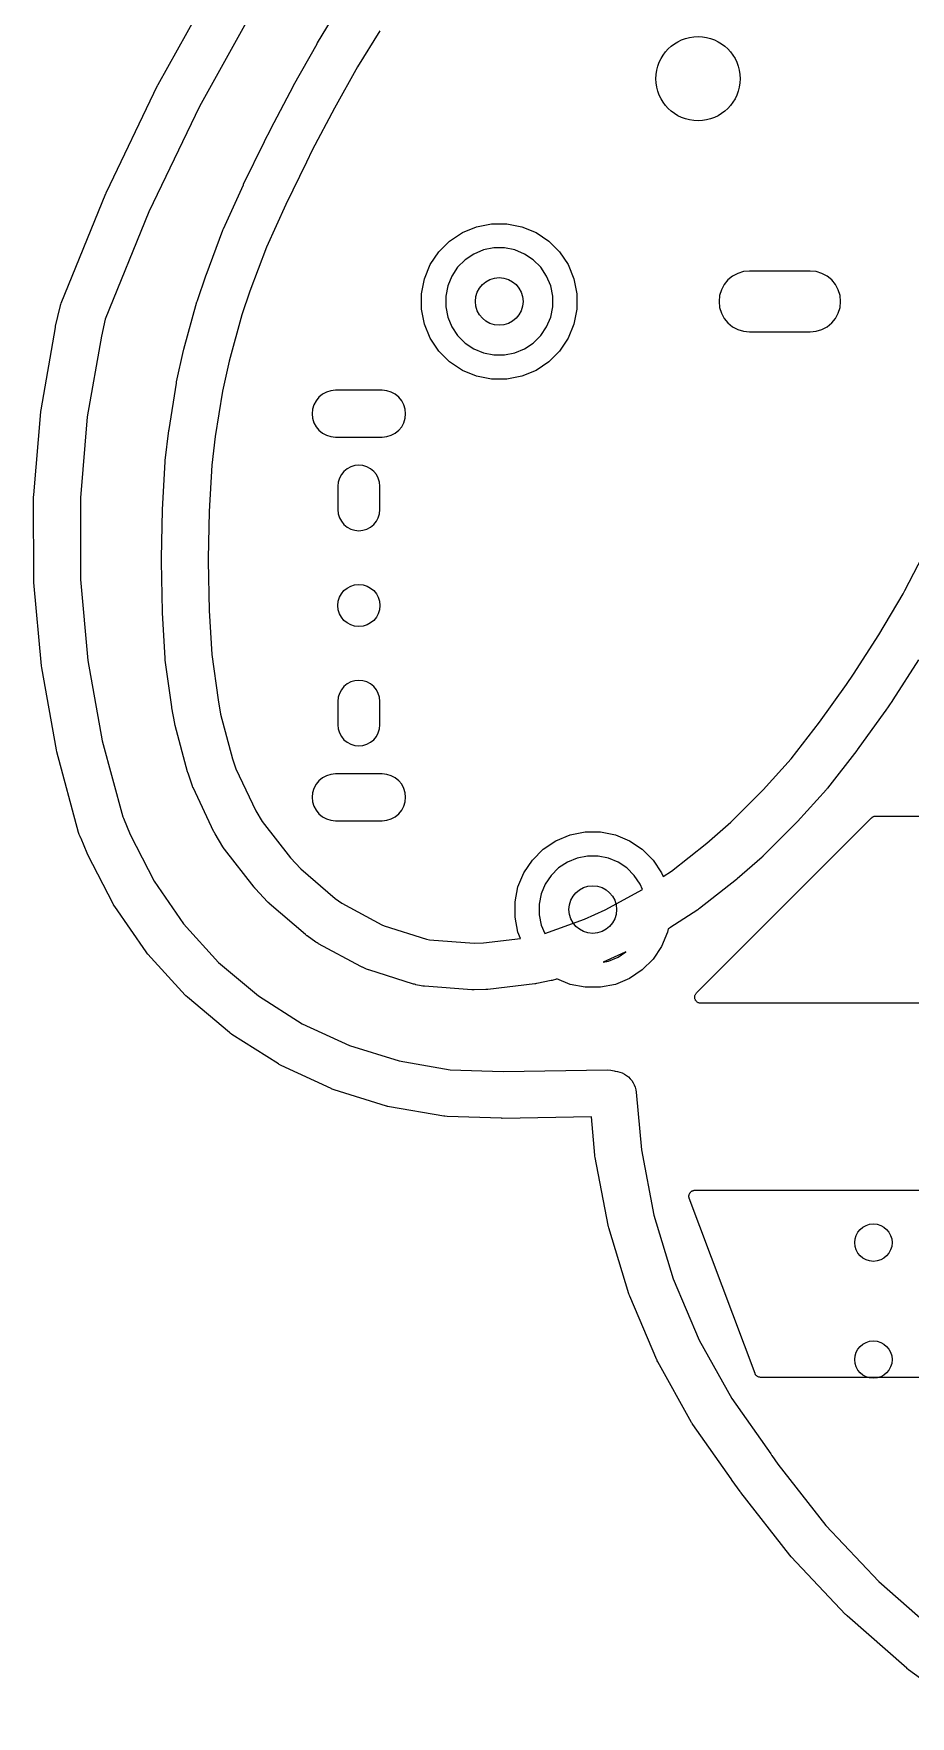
# Model space of a CAD drawing. Extents: x 4.86 to 6.83, y -5.61 to -2.67.
# Drawn here: x 4.864 to 5.602, y -5.521 to -4.105 of the extents above; entities that cross this region are included whole.
import ezdxf

# ---------------------------------------------------------------- set-up
doc = ezdxf.new("R2010")
doc.units = 0
doc.header["$MEASUREMENT"] = 0
doc.layers.add('BLACK', color=7, linetype='CONTINUOUS')

msp = doc.modelspace()

# ---------------------------------------------------------------- linework, layer by layer
at = {"layer": 'BLACK', "linetype": 'CONTINUOUS'}
for p, q in [((4.96886, -4.14801), (5.01732, -4.06104)), ((5.05142, -4.08073), (5.00355, -4.16664)), ((5.10294, -4.11315), (5.12189, -4.08214)), ((5.15537, -4.10286), (5.13672, -4.13336)), ((5.0829, -4.14891), (5.10255, -4.1138)), ((5.10255, -4.1138), (5.10269, -4.11356)), ((5.10269, -4.11356), (5.10283, -4.11336)), ((5.10283, -4.11336), (5.10294, -4.11315)), ((5.13672, -4.13336), (5.11738, -4.16792)), ((4.92526, -4.23884), (4.96831, -4.14908)), ((4.96831, -4.14908), (4.96854, -4.14861)), ((4.96854, -4.14861), (4.96871, -4.14831)), ((4.96871, -4.14831), (4.96886, -4.14801)), ((5.06371, -4.1853), (5.08266, -4.14934)), ((5.08266, -4.14934), (5.08279, -4.1491)), ((5.08279, -4.1491), (5.08286, -4.14901)), ((5.08286, -4.14901), (5.0829, -4.14891)), ((5.00355, -4.16664), (4.96101, -4.25532)), ((5.11738, -4.16792), (5.09862, -4.20351)), ((5.0584, -4.19578), (5.06357, -4.18558)), ((5.06357, -4.18558), (5.0637, -4.18533)), ((5.0637, -4.18533), (5.06371, -4.18532)), ((5.06371, -4.18532), (5.06371, -4.1853)), ((5.04078, -4.23202), (5.05825, -4.19608)), ((5.05825, -4.19608), (5.05838, -4.19583)), ((5.05838, -4.19583), (5.05839, -4.19581)), ((5.05839, -4.19581), (5.0584, -4.19578)), ((5.09862, -4.20351), (5.09359, -4.21343)), ((5.09359, -4.21343), (5.07631, -4.24899)), ((5.02378, -4.26949), (5.04056, -4.23249)), ((5.04056, -4.23249), (5.04068, -4.23224)), ((5.04068, -4.23224), (5.04074, -4.23213)), ((5.04074, -4.23213), (5.04078, -4.23202)), ((4.88728, -4.33216), (4.92477, -4.23994)), ((4.92477, -4.23994), (4.92497, -4.23946)), ((4.92497, -4.23946), (4.92512, -4.23915)), ((4.92512, -4.23915), (4.92526, -4.23884)), ((4.96101, -4.25532), (4.92434, -4.34553)), ((5.07631, -4.24899), (5.05991, -4.28515)), ((5.00912, -4.30857), (5.02327, -4.27073)), ((5.02327, -4.27073), (5.02337, -4.27047)), ((5.02337, -4.27047), (5.02361, -4.27)), ((5.02361, -4.27), (5.02378, -4.26949)), ((5.2142, -4.27988), (5.22491, -4.27272)), ((5.22491, -4.27272), (5.23682, -4.26779)), ((5.23682, -4.26779), (5.24946, -4.26528)), ((5.24946, -4.26528), (5.26235, -4.26528)), ((5.26235, -4.26528), (5.27499, -4.26779)), ((5.27499, -4.26779), (5.2869, -4.27272)), ((5.2869, -4.27272), (5.29762, -4.27988)), ((5.05991, -4.28515), (5.0461, -4.32207)), ((5.19792, -4.29972), (5.20508, -4.289)), ((5.20508, -4.289), (5.2142, -4.27988)), ((5.23456, -4.29078), (5.22718, -4.29571)), ((5.24276, -4.28738), (5.23456, -4.29078)), ((5.25147, -4.28565), (5.24276, -4.28738)), ((5.26034, -4.28565), (5.25147, -4.28565)), ((5.26905, -4.28738), (5.26034, -4.28565)), ((5.27725, -4.29078), (5.26905, -4.28738)), ((5.28463, -4.29571), (5.27725, -4.29078)), ((5.29762, -4.27988), (5.30673, -4.289)), ((5.30673, -4.289), (5.31389, -4.29972)), ((5.19299, -4.31162), (5.19792, -4.29972)), ((5.22091, -4.30199), (5.21598, -4.30937)), ((5.22718, -4.29571), (5.22091, -4.30199)), ((5.2909, -4.30199), (5.28463, -4.29571)), ((5.29584, -4.30937), (5.2909, -4.30199)), ((5.31389, -4.29972), (5.31882, -4.31162)), ((5.46654, -4.30512), (5.46154, -4.30561)), ((5.51772, -4.30512), (5.46654, -4.30512)), ((5.52271, -4.30561), (5.51772, -4.30512)), ((5.00185, -4.33001), (5.00891, -4.30916)), ((5.00891, -4.30916), (5.009, -4.3089)), ((5.009, -4.3089), (5.00907, -4.30874)), ((5.00907, -4.30874), (5.00912, -4.30857)), ((5.19047, -4.32426), (5.19299, -4.31162)), ((5.21258, -4.31757), (5.21085, -4.32627)), ((5.21598, -4.30937), (5.21258, -4.31757)), ((5.29923, -4.31757), (5.29584, -4.30937)), ((5.30096, -4.32627), (5.29923, -4.31757)), ((5.31882, -4.31162), (5.32134, -4.32426)), ((5.44526, -4.31649), (5.44289, -4.32092)), ((5.44844, -4.31261), (5.44526, -4.31649)), ((5.45232, -4.30943), (5.44844, -4.31261)), ((5.45674, -4.30707), (5.45232, -4.30943)), ((5.46154, -4.30561), (5.45674, -4.30707)), ((5.52751, -4.30707), (5.52271, -4.30561)), ((5.53193, -4.30943), (5.52751, -4.30707)), ((5.53581, -4.31261), (5.53193, -4.30943)), ((5.53899, -4.31649), (5.53581, -4.31261)), ((5.54136, -4.32092), (5.53899, -4.31649)), ((4.88679, -4.33349), (4.88683, -4.3334)), ((4.88683, -4.3334), (4.88686, -4.33329)), ((4.88686, -4.33329), (4.88728, -4.33216)), ((4.9905, -4.3709), (5.00153, -4.33106)), ((5.00153, -4.33106), (5.00161, -4.3308)), ((5.00161, -4.3308), (5.00176, -4.33041)), ((5.00176, -4.33041), (5.00185, -4.33001)), ((5.0461, -4.32207), (5.03932, -4.3421)), ((5.19047, -4.33715), (5.19047, -4.32426)), ((5.21085, -4.32627), (5.21085, -4.33515)), ((5.30096, -4.33515), (5.30096, -4.32627)), ((5.32134, -4.32426), (5.32134, -4.33715)), ((5.44144, -4.32572), (5.44094, -4.33071)), ((5.44094, -4.33071), (5.44144, -4.3357)), ((5.44289, -4.32092), (5.44144, -4.32572)), ((5.54282, -4.32572), (5.54136, -4.32092)), ((5.54331, -4.33071), (5.54282, -4.32572)), ((5.54282, -4.3357), (5.54331, -4.33071)), ((4.88255, -4.35159), (4.88633, -4.33515)), ((4.88633, -4.33515), (4.88639, -4.33492)), ((4.88639, -4.33492), (4.88651, -4.33444)), ((4.88651, -4.33444), (4.88672, -4.33374)), ((4.88672, -4.33374), (4.88679, -4.33349)), ((4.92434, -4.34553), (4.92103, -4.3599)), ((5.03932, -4.3421), (5.02858, -4.38091)), ((5.19299, -4.34979), (5.19047, -4.33715)), ((5.21085, -4.33515), (5.21258, -4.34385)), ((5.21258, -4.34385), (5.21598, -4.35205)), ((5.29584, -4.35205), (5.29923, -4.34385)), ((5.29923, -4.34385), (5.30096, -4.33515)), ((5.32134, -4.33715), (5.31882, -4.34979)), ((5.44144, -4.3357), (5.44289, -4.3405)), ((5.44289, -4.3405), (5.44526, -4.34493)), ((5.44526, -4.34493), (5.44844, -4.3488)), ((5.53581, -4.3488), (5.53899, -4.34493)), ((5.53899, -4.34493), (5.54136, -4.3405)), ((5.54136, -4.3405), (5.54282, -4.3357)), ((4.8703, -4.42187), (4.88234, -4.35263)), ((4.88234, -4.35263), (4.88245, -4.35211)), ((4.88245, -4.35211), (4.88255, -4.35159)), ((4.92103, -4.3599), (4.90923, -4.42777)), ((5.19792, -4.3617), (5.19299, -4.34979)), ((5.20508, -4.37242), (5.19792, -4.3617)), ((5.21598, -4.35205), (5.22091, -4.35943)), ((5.22091, -4.35943), (5.22718, -4.36571)), ((5.28463, -4.36571), (5.2909, -4.35943)), ((5.2909, -4.35943), (5.29584, -4.35205)), ((5.31389, -4.3617), (5.30673, -4.37242)), ((5.31882, -4.34979), (5.31389, -4.3617)), ((5.44844, -4.3488), (5.45232, -4.35199)), ((5.45232, -4.35199), (5.45674, -4.35435)), ((5.45674, -4.35435), (5.46154, -4.35581)), ((5.46154, -4.35581), (5.46654, -4.3563)), ((5.46654, -4.3563), (5.51772, -4.3563)), ((5.51772, -4.3563), (5.52271, -4.35581)), ((5.52271, -4.35581), (5.52751, -4.35435)), ((5.52751, -4.35435), (5.53193, -4.35199)), ((5.53193, -4.35199), (5.53581, -4.3488)), ((4.98442, -4.39829), (4.99025, -4.37191)), ((4.99025, -4.37191), (4.99031, -4.37165)), ((4.99031, -4.37165), (4.99043, -4.37128)), ((4.99043, -4.37128), (4.9905, -4.3709)), ((5.2142, -4.38153), (5.20508, -4.37242)), ((5.22718, -4.36571), (5.23456, -4.37064)), ((5.23456, -4.37064), (5.24276, -4.37403)), ((5.24276, -4.37403), (5.25147, -4.37577)), ((5.25147, -4.37577), (5.26034, -4.37577)), ((5.26034, -4.37577), (5.26905, -4.37403)), ((5.26905, -4.37403), (5.27725, -4.37064)), ((5.27725, -4.37064), (5.28463, -4.36571)), ((5.30673, -4.37242), (5.29762, -4.38153)), ((5.02858, -4.38091), (5.02299, -4.4062)), ((5.22491, -4.38869), (5.2142, -4.38153)), ((5.23682, -4.39363), (5.22491, -4.38869)), ((5.2869, -4.38869), (5.27499, -4.39363)), ((5.29762, -4.38153), (5.2869, -4.38869)), ((4.97801, -4.43851), (4.9842, -4.39945)), ((4.9842, -4.39945), (4.98424, -4.39918)), ((4.98424, -4.39918), (4.98437, -4.39874)), ((4.98437, -4.39874), (4.98442, -4.39829)), ((5.24946, -4.39614), (5.23682, -4.39363)), ((5.26235, -4.39614), (5.24946, -4.39614)), ((5.27499, -4.39363), (5.26235, -4.39614)), ((5.02299, -4.4062), (5.01695, -4.44433)), ((5.09992, -4.41766), (5.0988, -4.42136)), ((5.10174, -4.41426), (5.09992, -4.41766)), ((5.10419, -4.41128), (5.10174, -4.41426)), ((5.10717, -4.40883), (5.10419, -4.41128)), ((5.11058, -4.40701), (5.10717, -4.40883)), ((5.11427, -4.40589), (5.11058, -4.40701)), ((5.11811, -4.40551), (5.11427, -4.40589)), ((5.15748, -4.40551), (5.11811, -4.40551)), ((5.16132, -4.40589), (5.15748, -4.40551)), ((5.16501, -4.40701), (5.16132, -4.40589)), ((5.16842, -4.40883), (5.16501, -4.40701)), ((5.1714, -4.41128), (5.16842, -4.40883)), ((5.17385, -4.41426), (5.1714, -4.41128)), ((5.17567, -4.41766), (5.17385, -4.41426)), ((5.17679, -4.42136), (5.17567, -4.41766)), ((4.86412, -4.4936), (4.87008, -4.42358)), ((4.87008, -4.42358), (4.87012, -4.42324)), ((4.87012, -4.42324), (4.8703, -4.42187)), ((4.90923, -4.42777), (4.90342, -4.49608)), ((5.0988, -4.42136), (5.09843, -4.4252)), ((5.09843, -4.4252), (5.0988, -4.42904)), ((5.0988, -4.42904), (5.09992, -4.43273)), ((5.17567, -4.43273), (5.17679, -4.42904)), ((5.17717, -4.4252), (5.17679, -4.42136)), ((5.17679, -4.42904), (5.17717, -4.4252)), ((4.97484, -4.46444), (4.97791, -4.43922)), ((4.97791, -4.43922), (4.97794, -4.43895)), ((4.97794, -4.43895), (4.97799, -4.43873)), ((4.97799, -4.43873), (4.97801, -4.43851)), ((5.01695, -4.44433), (5.014, -4.46856)), ((5.09992, -4.43273), (5.10174, -4.43613)), ((5.10174, -4.43613), (5.10419, -4.43912)), ((5.10419, -4.43912), (5.10717, -4.44156)), ((5.10717, -4.44156), (5.11058, -4.44338)), ((5.11058, -4.44338), (5.11427, -4.4445)), ((5.11427, -4.4445), (5.11811, -4.44488)), ((5.11811, -4.44488), (5.15748, -4.44488)), ((5.15748, -4.44488), (5.16132, -4.4445)), ((5.16132, -4.4445), (5.16501, -4.44338)), ((5.16501, -4.44338), (5.16842, -4.44156)), ((5.16842, -4.44156), (5.1714, -4.43912)), ((5.1714, -4.43912), (5.17385, -4.43613)), ((5.17385, -4.43613), (5.17567, -4.43273)), ((4.97248, -4.50571), (4.97473, -4.46571)), ((4.97473, -4.46571), (4.97474, -4.46544)), ((4.97474, -4.46544), (4.97483, -4.46494)), ((4.97483, -4.46494), (4.97484, -4.46444)), ((5.014, -4.46856), (5.01181, -4.50756)), ((5.12527, -4.47369), (5.12306, -4.47638)), ((5.12795, -4.47149), (5.12527, -4.47369)), ((5.13102, -4.46985), (5.12795, -4.47149)), ((5.13434, -4.46884), (5.13102, -4.46985)), ((5.1378, -4.4685), (5.13434, -4.46884)), ((5.14125, -4.46884), (5.1378, -4.4685)), ((5.14458, -4.46985), (5.14125, -4.46884)), ((5.14764, -4.47149), (5.14458, -4.46985)), ((5.15032, -4.47369), (5.14764, -4.47149)), ((5.15253, -4.47638), (5.15032, -4.47369)), ((5.12042, -4.48276), (5.12008, -4.48622)), ((5.12008, -4.48622), (5.12008, -4.50591)), ((5.12143, -4.47944), (5.12042, -4.48276)), ((5.12306, -4.47638), (5.12143, -4.47944)), ((5.15416, -4.47944), (5.15253, -4.47638)), ((5.15517, -4.48276), (5.15416, -4.47944)), ((5.15551, -4.48622), (5.15517, -4.48276)), ((5.15551, -4.50591), (5.15551, -4.48622)), ((4.86405, -4.49532), (4.86412, -4.4936)), ((4.86422, -4.5656), (4.86405, -4.49532)), ((4.90342, -4.49608), (4.90359, -4.56464)), ((4.97169, -4.54653), (4.97245, -4.50644)), ((4.97245, -4.50644), (4.97246, -4.50617)), ((4.97246, -4.50617), (4.97249, -4.50594)), ((4.97249, -4.50594), (4.97248, -4.50571)), ((5.01181, -4.50756), (5.01105, -4.54709)), ((5.12008, -4.50591), (5.12042, -4.50936)), ((5.12042, -4.50936), (5.12143, -4.51269)), ((5.12143, -4.51269), (5.12306, -4.51575)), ((5.12306, -4.51575), (5.12527, -4.51843)), ((5.15032, -4.51843), (5.15253, -4.51575)), ((5.15253, -4.51575), (5.15416, -4.51269)), ((5.15416, -4.51269), (5.15517, -4.50936)), ((5.15517, -4.50936), (5.15551, -4.50591)), ((5.12527, -4.51843), (5.12795, -4.52064)), ((5.12795, -4.52064), (5.13102, -4.52227)), ((5.13102, -4.52227), (5.13434, -4.52328)), ((5.13434, -4.52328), (5.1378, -4.52362)), ((5.1378, -4.52362), (5.14125, -4.52328)), ((5.14125, -4.52328), (5.14458, -4.52227)), ((5.14458, -4.52227), (5.14764, -4.52064)), ((5.14764, -4.52064), (5.15032, -4.51843)), ((5.59744, -4.57394), (5.61603, -4.53766)), ((4.97168, -4.54689), (4.97169, -4.54662)), ((4.97168, -4.54958), (4.97168, -4.54689)), ((4.97169, -4.54964), (4.97168, -4.54958)), ((4.97168, -4.54969), (4.97169, -4.54964)), ((4.97169, -4.54997), (4.97168, -4.54969)), ((4.97169, -4.54657), (4.97169, -4.54653)), ((4.97169, -4.54662), (4.97169, -4.54657)), ((4.97249, -4.59207), (4.97169, -4.54997)), ((5.01105, -4.54709), (5.01105, -4.54941)), ((5.01105, -4.54941), (5.01185, -4.59093)), ((4.8643, -4.56727), (4.86422, -4.5656)), ((4.8643, -4.56731), (4.8643, -4.56727)), ((4.87059, -4.63731), (4.8643, -4.56731)), ((4.90359, -4.56464), (4.90973, -4.63293)), ((5.59594, -4.57669), (5.59744, -4.57394)), ((5.57539, -4.61139), (5.59594, -4.57669)), ((4.97252, -4.59231), (4.97249, -4.59207)), ((4.97251, -4.59256), (4.97252, -4.59231)), ((4.97252, -4.59283), (4.97251, -4.59256)), ((4.97473, -4.63093), (4.97252, -4.59283)), ((5.01185, -4.59093), (5.01399, -4.62787)), ((5.55418, -4.64453), (5.57539, -4.61139)), ((5.01399, -4.62787), (5.01925, -4.66612)), ((4.87082, -4.63901), (4.87059, -4.63731)), ((4.88319, -4.70819), (4.87082, -4.63901)), ((4.90973, -4.63293), (4.9218, -4.70042)), ((4.97483, -4.63156), (4.97473, -4.63093)), ((4.97485, -4.6322), (4.97483, -4.63156)), ((4.97488, -4.63247), (4.97485, -4.6322)), ((4.9803, -4.6719), (4.97488, -4.63247)), ((5.5483, -4.65319), (5.55418, -4.64453)), ((5.60874, -4.63232), (5.58719, -4.66598)), ((5.12306, -4.65748), (5.12143, -4.66054)), ((5.12527, -4.6548), (5.12306, -4.65748)), ((5.12795, -4.65259), (5.12527, -4.6548)), ((5.13102, -4.65095), (5.12795, -4.65259)), ((5.13434, -4.64995), (5.13102, -4.65095)), ((5.1378, -4.64961), (5.13434, -4.64995)), ((5.14125, -4.64995), (5.1378, -4.64961)), ((5.14458, -4.65095), (5.14125, -4.64995)), ((5.14764, -4.65259), (5.14458, -4.65095)), ((5.15032, -4.6548), (5.14764, -4.65259)), ((5.15253, -4.65748), (5.15032, -4.6548)), ((5.15416, -4.66054), (5.15253, -4.65748)), ((5.52557, -4.68483), (5.5483, -4.65319)), ((4.98037, -4.67217), (4.9803, -4.6719)), ((4.98039, -4.67244), (4.98037, -4.67217)), ((4.98043, -4.67271), (4.98039, -4.67244)), ((4.98282, -4.68596), (4.98043, -4.67271)), ((5.01925, -4.66612), (5.02142, -4.67815)), ((5.12042, -4.66387), (5.12008, -4.66732)), ((5.12008, -4.66732), (5.12008, -4.68701)), ((5.12143, -4.66054), (5.12042, -4.66387)), ((5.15517, -4.66387), (5.15416, -4.66054)), ((5.15551, -4.66732), (5.15517, -4.66387)), ((5.15551, -4.68701), (5.15551, -4.66732)), ((5.5869, -4.66643), (5.58073, -4.67552)), ((5.58696, -4.66632), (5.5869, -4.66643)), ((5.58704, -4.66621), (5.58696, -4.66632)), ((5.58719, -4.66598), (5.58704, -4.66621)), ((4.98301, -4.68662), (4.98282, -4.68596)), ((4.98312, -4.6873), (4.98301, -4.68662)), ((4.98318, -4.68757), (4.98312, -4.6873)), ((5.02142, -4.67815), (5.03152, -4.71575)), ((5.12008, -4.68701), (5.12042, -4.69046)), ((5.15517, -4.69046), (5.15551, -4.68701)), ((5.50153, -4.71561), (5.52557, -4.68483)), ((5.58043, -4.67595), (5.55732, -4.70812)), ((5.58049, -4.67584), (5.58043, -4.67595)), ((5.58057, -4.67575), (5.58049, -4.67584)), ((5.58073, -4.67552), (5.58057, -4.67575)), ((4.9218, -4.70042), (4.93915, -4.76457)), ((4.99366, -4.72657), (4.98318, -4.68757)), ((5.12042, -4.69046), (5.12143, -4.69379)), ((5.12143, -4.69379), (5.12306, -4.69685)), ((5.12306, -4.69685), (5.12527, -4.69954)), ((5.12527, -4.69954), (5.12795, -4.70174)), ((5.14764, -4.70174), (5.15032, -4.69954)), ((5.15032, -4.69954), (5.15253, -4.69685)), ((5.15253, -4.69685), (5.15416, -4.69379)), ((5.15416, -4.69379), (5.15517, -4.69046)), ((4.88357, -4.70987), (4.88319, -4.70819)), ((4.90192, -4.77771), (4.88357, -4.70987)), ((5.03152, -4.71575), (5.03434, -4.7241)), ((5.12795, -4.70174), (5.13102, -4.70338)), ((5.13102, -4.70338), (5.13434, -4.70438)), ((5.13434, -4.70438), (5.1378, -4.70472)), ((5.1378, -4.70472), (5.14125, -4.70438)), ((5.14125, -4.70438), (5.14458, -4.70338)), ((5.14458, -4.70338), (5.14764, -4.70174)), ((5.47804, -4.74174), (5.50153, -4.71561)), ((5.55684, -4.70875), (5.53214, -4.74038)), ((5.55698, -4.70853), (5.55684, -4.70875)), ((5.55716, -4.70834), (5.55698, -4.70853)), ((5.55732, -4.70812), (5.55716, -4.70834)), ((4.99384, -4.72703), (4.99366, -4.72657)), ((4.99394, -4.7275), (4.99384, -4.72703)), ((4.99403, -4.72777), (4.99394, -4.7275)), ((4.99741, -4.73779), (4.99403, -4.72777)), ((5.03434, -4.7241), (5.051, -4.75935)), ((5.11058, -4.72984), (5.10717, -4.73166)), ((5.11427, -4.72872), (5.11058, -4.72984)), ((5.11811, -4.72835), (5.11427, -4.72872)), ((5.15748, -4.72835), (5.11811, -4.72835)), ((5.16132, -4.72872), (5.15748, -4.72835)), ((5.16501, -4.72984), (5.16132, -4.72872)), ((5.16842, -4.73166), (5.16501, -4.72984)), ((4.99782, -4.7387), (4.99741, -4.73779)), ((4.99815, -4.73965), (4.99782, -4.7387)), ((4.99826, -4.7399), (4.99815, -4.73965)), ((5.01582, -4.77705), (4.99826, -4.7399)), ((5.09992, -4.7405), (5.0988, -4.74419)), ((5.10174, -4.7371), (5.09992, -4.7405)), ((5.10419, -4.73411), (5.10174, -4.7371)), ((5.10717, -4.73166), (5.10419, -4.73411)), ((5.1714, -4.73411), (5.16842, -4.73166)), ((5.17385, -4.7371), (5.1714, -4.73411)), ((5.17567, -4.7405), (5.17385, -4.7371)), ((5.17679, -4.74419), (5.17567, -4.7405)), ((5.45078, -4.76907), (5.47804, -4.74174)), ((5.53127, -4.74142), (5.50698, -4.76844)), ((5.53159, -4.74098), (5.53127, -4.74142)), ((5.53197, -4.74059), (5.53159, -4.74098)), ((5.53214, -4.74038), (5.53197, -4.74059)), ((5.0988, -4.74419), (5.09843, -4.74803)), ((5.09843, -4.74803), (5.0988, -4.75187)), ((5.0988, -4.75187), (5.09992, -4.75556)), ((5.09992, -4.75556), (5.10174, -4.75897)), ((5.17385, -4.75897), (5.17567, -4.75556)), ((5.17567, -4.75556), (5.17679, -4.75187)), ((5.17717, -4.74803), (5.17679, -4.74419)), ((5.17679, -4.75187), (5.17717, -4.74803)), ((4.93915, -4.76457), (4.93958, -4.76545)), ((4.93958, -4.76545), (4.9452, -4.77935)), ((5.051, -4.75935), (5.05648, -4.76846)), ((5.05648, -4.76846), (5.08014, -4.79889)), ((5.10174, -4.75897), (5.10419, -4.76195)), ((5.10419, -4.76195), (5.10717, -4.7644)), ((5.10717, -4.7644), (5.11058, -4.76622)), ((5.11058, -4.76622), (5.11427, -4.76734)), ((5.11427, -4.76734), (5.11811, -4.76772)), ((5.11811, -4.76772), (5.15748, -4.76772)), ((5.15748, -4.76772), (5.16132, -4.76734)), ((5.16132, -4.76734), (5.16501, -4.76622)), ((5.16501, -4.76622), (5.16842, -4.7644)), ((5.16842, -4.7644), (5.1714, -4.76195)), ((5.1714, -4.76195), (5.17385, -4.75897)), ((5.42192, -4.91272), (5.5694, -4.76524)), ((5.43078, -4.78654), (5.45078, -4.76907)), ((5.50628, -4.76918), (5.47818, -4.79736)), ((5.50652, -4.76889), (5.50628, -4.76918)), ((5.5068, -4.76864), (5.50652, -4.76889)), ((5.50698, -4.76844), (5.5068, -4.76864)), ((5.5694, -4.76524), (5.56941, -4.76523)), ((5.56941, -4.76523), (5.56945, -4.76519)), ((5.56941, -4.76523), (5.56941, -4.76523)), ((5.56941, -4.76523), (5.56941, -4.76523)), ((5.56945, -4.76519), (5.56981, -4.76491)), ((5.56981, -4.76491), (5.57017, -4.76461)), ((5.57017, -4.76461), (5.57019, -4.7646)), ((5.57019, -4.7646), (5.57021, -4.76459)), ((5.57021, -4.76459), (5.57062, -4.76437)), ((5.57062, -4.76437), (5.57103, -4.76416)), ((5.57103, -4.76416), (5.57106, -4.76415)), ((5.57106, -4.76415), (5.57108, -4.76414)), ((5.57108, -4.76414), (5.57153, -4.76401)), ((5.57153, -4.76401), (5.57197, -4.76387)), ((5.57197, -4.76387), (5.57199, -4.76387)), ((5.57199, -4.76387), (5.57202, -4.76386)), ((5.57202, -4.76386), (5.57248, -4.76382)), ((5.57248, -4.76382), (5.57294, -4.76378)), ((5.57294, -4.76378), (6.11998, -4.76378)), ((4.90244, -4.77934), (4.90192, -4.77771)), ((4.9031, -4.78093), (4.90244, -4.77934)), ((4.9039, -4.78245), (4.9031, -4.78093)), ((4.90414, -4.78282), (4.9039, -4.78245)), ((4.90904, -4.79494), (4.90414, -4.78282)), ((4.9452, -4.77935), (4.96536, -4.81865)), ((5.01626, -4.77778), (5.01582, -4.77705)), ((5.01661, -4.77854), (5.01626, -4.77778)), ((5.01675, -4.77878), (5.01661, -4.77854)), ((5.02333, -4.78975), (5.01675, -4.77878)), ((5.29294, -4.7917), (5.30365, -4.78454)), ((5.30365, -4.78454), (5.31556, -4.7796)), ((5.31556, -4.7796), (5.3282, -4.77709)), ((5.3282, -4.77709), (5.34109, -4.77709)), ((5.34109, -4.77709), (5.35373, -4.7796)), ((5.35373, -4.7796), (5.36564, -4.78454)), ((5.36564, -4.78454), (5.37636, -4.7917)), ((5.40097, -4.81009), (5.43078, -4.78654)), ((4.90907, -4.795), (4.90904, -4.79494)), ((4.90977, -4.79653), (4.90907, -4.795)), ((4.93092, -4.83778), (4.90977, -4.79653)), ((5.02396, -4.79059), (5.02333, -4.78975)), ((5.0245, -4.79148), (5.02396, -4.79059)), ((5.02467, -4.7917), (5.0245, -4.79148)), ((5.0496, -4.82376), (5.02467, -4.7917)), ((5.08014, -4.79889), (5.0889, -4.80828)), ((5.27666, -4.81153), (5.28382, -4.80081)), ((5.28382, -4.80081), (5.29294, -4.7917)), ((5.3215, -4.79919), (5.3133, -4.80259)), ((5.33021, -4.79746), (5.3215, -4.79919)), ((5.33908, -4.79746), (5.33021, -4.79746)), ((5.34779, -4.79919), (5.33908, -4.79746)), ((5.35599, -4.80259), (5.34779, -4.79919)), ((5.37636, -4.7917), (5.38547, -4.80081)), ((5.38547, -4.80081), (5.39263, -4.81153)), ((5.47719, -4.79828), (5.45631, -4.81652)), ((5.47756, -4.79789), (5.47719, -4.79828)), ((5.47798, -4.79755), (5.47756, -4.79789)), ((5.47818, -4.79736), (5.47798, -4.79755)), ((5.0889, -4.80828), (5.11782, -4.83317)), ((5.27173, -4.82343), (5.27666, -4.81153)), ((5.29965, -4.8138), (5.29472, -4.82118)), ((5.30592, -4.80752), (5.29965, -4.8138)), ((5.3133, -4.80259), (5.30592, -4.80752)), ((5.36337, -4.80752), (5.35599, -4.80259)), ((5.36964, -4.8138), (5.36337, -4.80752)), ((5.37458, -4.82118), (5.36964, -4.8138)), ((5.39263, -4.81153), (5.39392, -4.81464)), ((5.39392, -4.81464), (5.40097, -4.81009)), ((4.96536, -4.81865), (4.99028, -4.8546)), ((5.05012, -4.82431), (5.0496, -4.82376)), ((5.05057, -4.82492), (5.05012, -4.82431)), ((5.05076, -4.82512), (5.05057, -4.82492)), ((5.06087, -4.83594), (5.05076, -4.82512)), ((5.26921, -4.83608), (5.27173, -4.82343)), ((5.29472, -4.82118), (5.29132, -4.82938)), ((5.34514, -4.84279), (5.37644, -4.82568)), ((5.37644, -4.82568), (5.37458, -4.82118)), ((5.45556, -4.81714), (5.42463, -4.84157)), ((5.45582, -4.8169), (5.45556, -4.81714)), ((5.4561, -4.8167), (5.45582, -4.8169)), ((5.45631, -4.81652), (5.4561, -4.8167)), ((4.93113, -4.83813), (4.93092, -4.83778)), ((4.93131, -4.8385), (4.93113, -4.83813)), ((4.93226, -4.84002), (4.93131, -4.8385)), ((4.95868, -4.87811), (4.93226, -4.84002)), ((5.06157, -4.83656), (5.06087, -4.83594)), ((5.0622, -4.83724), (5.06157, -4.83656)), ((5.06241, -4.83742), (5.0622, -4.83724)), ((5.09283, -4.86361), (5.06241, -4.83742)), ((5.11782, -4.83317), (5.1234, -4.83714)), ((5.1234, -4.83714), (5.15723, -4.85529)), ((5.26921, -4.84896), (5.26921, -4.83608)), ((5.29132, -4.82938), (5.28959, -4.83808)), ((5.28959, -4.83808), (5.28959, -4.84696)), ((5.32782, -4.85057), (5.34514, -4.84279)), ((5.42309, -4.84267), (5.39941, -4.85793)), ((5.42372, -4.84217), (5.42309, -4.84267)), ((5.42441, -4.84174), (5.42372, -4.84217)), ((5.42463, -4.84157), (5.42441, -4.84174)), ((4.99028, -4.8546), (5.01974, -4.88692)), ((5.15723, -4.85529), (5.15898, -4.85606)), ((5.15898, -4.85606), (5.19478, -4.86743)), ((5.27173, -4.86161), (5.26921, -4.84896)), ((5.28959, -4.84696), (5.29132, -4.85566)), ((5.29132, -4.85566), (5.29422, -4.86268)), ((5.29422, -4.86268), (5.32782, -4.85057)), ((5.09346, -4.86405), (5.09283, -4.86361)), ((5.09404, -4.86457), (5.09346, -4.86405)), ((5.09427, -4.86473), (5.09404, -4.86457)), ((5.1016, -4.86995), (5.09427, -4.86473)), ((5.10255, -4.87049), (5.1016, -4.86995)), ((5.10345, -4.87111), (5.10255, -4.87049)), ((5.1037, -4.87125), (5.10345, -4.87111)), ((5.13933, -4.89037), (5.1037, -4.87125)), ((5.19478, -4.86743), (5.19721, -4.86794)), ((5.19721, -4.86794), (5.23476, -4.87075)), ((5.23476, -4.87075), (5.24273, -4.87055)), ((5.24273, -4.87055), (5.27389, -4.86683)), ((5.27389, -4.86683), (5.27173, -4.86161)), ((5.39756, -4.86161), (5.39263, -4.87351)), ((5.39814, -4.85868), (5.39756, -4.86161)), ((5.39819, -4.85866), (5.39814, -4.85868)), ((5.39866, -4.85834), (5.39819, -4.85866)), ((5.39918, -4.85808), (5.39866, -4.85834)), ((5.39941, -4.85793), (5.39918, -4.85808)), ((4.95893, -4.87843), (4.95868, -4.87811)), ((4.95916, -4.87877), (4.95893, -4.87843)), ((4.9603, -4.88015), (4.95916, -4.87877)), ((4.99153, -4.91441), (4.9603, -4.88015)), ((5.36197, -4.87839), (5.34345, -4.88671)), ((5.34779, -4.88585), (5.35599, -4.88245)), ((5.35599, -4.88245), (5.36255, -4.87806)), ((5.36252, -4.87808), (5.36197, -4.87839)), ((5.36255, -4.87806), (5.36252, -4.87808)), ((5.38547, -4.88423), (5.37636, -4.89334)), ((5.39263, -4.87351), (5.38547, -4.88423)), ((5.01974, -4.88692), (5.05322, -4.91507)), ((5.13996, -4.89063), (5.13933, -4.89037)), ((5.14055, -4.89097), (5.13996, -4.89063)), ((5.1408, -4.89108), (5.14055, -4.89097)), ((5.14422, -4.89257), (5.1408, -4.89108)), ((5.14505, -4.89284), (5.14422, -4.89257)), ((5.14584, -4.89319), (5.14505, -4.89284)), ((5.14611, -4.89327), (5.14584, -4.89319)), ((5.18378, -4.90524), (5.14611, -4.89327)), ((5.34345, -4.88671), (5.34779, -4.88585)), ((5.37636, -4.89334), (5.36564, -4.9005)), ((5.18459, -4.90541), (5.18378, -4.90524)), ((5.18538, -4.90567), (5.18459, -4.90541)), ((5.18564, -4.90573), (5.18538, -4.90567)), ((5.19032, -4.90673), (5.18564, -4.90573)), ((5.19151, -4.90686), (5.19032, -4.90673)), ((5.19268, -4.90708), (5.19151, -4.90686)), ((5.19295, -4.9071), (5.19268, -4.90708)), ((5.23281, -4.91008), (5.19295, -4.9071)), ((5.23366, -4.91006), (5.23281, -4.91008)), ((5.2345, -4.91014), (5.23366, -4.91006)), ((5.23477, -4.91013), (5.2345, -4.91014)), ((5.24465, -4.90988), (5.23477, -4.91013)), ((5.24543, -4.90979), (5.24465, -4.90988)), ((5.24621, -4.90978), (5.24543, -4.90979)), ((5.24648, -4.90975), (5.24621, -4.90978)), ((5.28585, -4.90505), (5.24648, -4.90975)), ((5.28659, -4.90489), (5.28585, -4.90505)), ((5.28734, -4.90482), (5.28659, -4.90489)), ((5.28761, -4.90476), (5.28734, -4.90482)), ((5.29973, -4.90218), (5.28761, -4.90476)), ((5.30057, -4.9021), (5.29973, -4.90218)), ((5.30428, -4.90098), (5.30057, -4.9021)), ((5.30451, -4.90086), (5.30428, -4.90098)), ((5.31556, -4.90544), (5.30451, -4.90086)), ((5.3282, -4.90795), (5.31556, -4.90544)), ((5.34109, -4.90795), (5.3282, -4.90795)), ((5.35373, -4.90544), (5.34109, -4.90795)), ((5.36564, -4.9005), (5.35373, -4.90544)), ((5.42085, -4.91432), (5.42108, -4.91389)), ((5.42108, -4.91389), (5.4213, -4.91348)), ((5.4213, -4.91348), (5.42131, -4.91347)), ((5.42131, -4.91346), (5.42162, -4.9131)), ((5.42131, -4.91347), (5.42131, -4.91346)), ((5.42162, -4.9131), (5.42192, -4.91272)), ((4.99182, -4.9147), (4.99153, -4.91441)), ((4.99209, -4.91501), (4.99182, -4.9147)), ((4.99341, -4.91622), (4.99209, -4.91501)), ((5.02889, -4.94605), (4.99341, -4.91622)), ((4.99341, -4.91622), (4.99341, -4.91622)), ((4.99341, -4.91622), (4.99341, -4.91622)), ((5.05322, -4.91507), (5.09013, -4.93855)), ((5.42046, -4.91622), (5.42051, -4.91575)), ((5.42046, -4.91623), (5.42046, -4.91622)), ((5.42046, -4.91624), (5.42046, -4.91623)), ((5.4205, -4.91672), (5.42046, -4.91624)), ((5.42055, -4.9172), (5.4205, -4.91672)), ((5.42051, -4.91575), (5.42056, -4.91527)), ((5.42055, -4.91721), (5.42055, -4.9172)), ((5.42069, -4.91767), (5.42055, -4.91721)), ((5.42055, -4.91721), (5.42055, -4.91721)), ((5.42056, -4.91525), (5.4207, -4.91479)), ((5.42056, -4.91526), (5.42056, -4.91525)), ((5.42056, -4.91527), (5.42056, -4.91526)), ((5.42082, -4.91813), (5.42069, -4.91767)), ((5.4207, -4.91479), (5.42084, -4.91434)), ((5.42083, -4.91814), (5.42082, -4.91813)), ((5.42083, -4.91815), (5.42083, -4.91814)), ((5.42105, -4.91857), (5.42083, -4.91815)), ((5.42084, -4.91433), (5.42085, -4.91432)), ((5.42084, -4.91434), (5.42084, -4.91433)), ((5.42127, -4.919), (5.42105, -4.91857)), ((5.42128, -4.919), (5.42127, -4.919)), ((5.42128, -4.91901), (5.42128, -4.919)), ((5.42159, -4.91939), (5.42128, -4.91901)), ((5.42188, -4.91976), (5.42159, -4.91939)), ((5.42189, -4.91976), (5.42188, -4.91976)), ((5.4219, -4.91977), (5.42189, -4.91976)), ((5.42227, -4.92008), (5.4219, -4.91977)), ((5.42263, -4.92039), (5.42227, -4.92008)), ((5.42264, -4.92039), (5.42263, -4.92039)), ((5.42265, -4.9204), (5.42264, -4.92039)), ((5.42307, -4.92063), (5.42265, -4.9204)), ((5.42349, -4.92086), (5.42307, -4.92063)), ((5.4235, -4.92086), (5.42349, -4.92086)), ((5.42396, -4.921), (5.4235, -4.92086)), ((5.4235, -4.92086), (5.4235, -4.92086)), ((5.42442, -4.92115), (5.42396, -4.921)), ((5.42443, -4.92115), (5.42442, -4.92115)), ((5.42491, -4.92121), (5.42443, -4.92115)), ((5.42443, -4.92115), (5.42443, -4.92115)), ((5.42539, -4.92126), (5.42491, -4.92121)), ((5.4254, -4.92126), (5.42539, -4.92126)), ((5.42541, -4.92126), (5.4254, -4.92126)), ((5.4254, -4.92126), (5.4254, -4.92126)), ((5.42546, -4.92126), (5.42541, -4.92126)), ((6.26746, -4.92126), (5.42546, -4.92126)), ((5.09013, -4.93855), (5.12982, -4.95693)), ((5.02922, -4.94629), (5.02889, -4.94605)), ((5.02953, -4.94657), (5.02922, -4.94629)), ((5.03099, -4.94759), (5.02953, -4.94657)), ((5.0701, -4.97247), (5.03099, -4.94759)), ((5.03099, -4.94759), (5.03099, -4.94759)), ((5.03099, -4.94759), (5.03099, -4.94759)), ((5.12982, -4.95693), (5.17159, -4.96991)), ((5.17159, -4.96991), (5.21471, -4.97725)), ((5.07047, -4.97267), (5.0701, -4.97247)), ((5.07081, -4.9729), (5.07047, -4.97267)), ((5.07239, -4.97372), (5.07081, -4.9729)), ((5.11445, -4.99321), (5.07239, -4.97372)), ((5.21471, -4.97725), (5.25921, -4.97885)), ((5.25921, -4.97885), (5.34709, -4.97736)), ((5.34709, -4.97736), (5.34999, -4.97759)), ((5.34999, -4.97759), (5.35262, -4.97835)), ((5.35262, -4.97835), (5.35346, -4.97838)), ((5.35346, -4.97838), (5.35554, -4.97869)), ((5.35554, -4.97869), (5.35756, -4.97922)), ((5.35756, -4.97922), (5.35952, -4.97997)), ((5.35952, -4.97997), (5.36139, -4.98091)), ((5.36139, -4.98091), (5.36315, -4.98205)), ((5.36315, -4.98205), (5.36477, -4.98338)), ((5.36477, -4.98338), (5.36625, -4.98486)), ((5.36625, -4.98486), (5.36756, -4.9865)), ((5.11484, -4.99335), (5.11445, -4.99321)), ((5.11521, -4.99354), (5.11484, -4.99335)), ((5.11689, -4.99414), (5.11521, -4.99354)), ((5.16116, -5.0079), (5.11689, -4.99414)), ((5.36756, -4.9865), (5.36869, -4.98826)), ((5.36869, -4.98826), (5.36962, -4.99013)), ((5.36962, -4.99013), (5.37036, -4.9921)), ((5.37036, -4.9921), (5.37087, -4.99413)), ((5.37087, -4.99413), (5.37117, -4.9962)), ((5.37117, -4.9962), (5.37556, -5.04462)), ((5.16156, -5.00799), (5.16116, -5.0079)), ((5.16195, -5.00812), (5.16156, -5.00799)), ((5.16369, -5.0085), (5.16195, -5.00812)), ((5.20939, -5.01628), (5.16369, -5.0085)), ((5.2098, -5.01632), (5.20939, -5.01628)), ((5.21021, -5.0164), (5.2098, -5.01632)), ((5.21199, -5.01655), (5.21021, -5.0164)), ((5.25787, -5.01819), (5.21199, -5.01655)), ((5.25839, -5.01824), (5.25787, -5.01819)), ((5.33352, -5.01696), (5.25839, -5.01824)), ((5.33644, -5.04914), (5.33352, -5.01696)), ((5.3365, -5.04957), (5.33644, -5.04914)), ((5.33653, -5.05001), (5.3365, -5.04957)), ((5.33671, -5.05106), (5.33653, -5.05001)), ((5.34763, -5.1082), (5.33671, -5.05106)), ((5.37556, -5.04462), (5.3861, -5.09977)), ((5.4156, -5.08371), (5.41561, -5.08361)), ((5.41564, -5.08409), (5.4156, -5.08371)), ((5.41561, -5.08351), (5.41566, -5.08312)), ((5.41561, -5.08361), (5.41561, -5.08351)), ((5.41566, -5.08312), (5.4157, -5.08273)), ((5.4157, -5.08273), (5.41573, -5.08264)), ((5.41573, -5.08264), (5.41575, -5.08254)), ((5.41575, -5.08254), (5.41588, -5.08218)), ((5.41588, -5.08218), (5.41599, -5.0818)), ((5.41599, -5.0818), (5.41604, -5.08172)), ((5.41604, -5.08172), (5.41607, -5.08162)), ((5.41607, -5.08162), (5.41627, -5.08129)), ((5.41627, -5.08129), (5.41646, -5.08094)), ((5.41646, -5.08094), (5.41652, -5.08087)), ((5.41652, -5.08087), (5.41657, -5.08078)), ((5.41657, -5.08078), (5.41683, -5.08049)), ((5.41683, -5.08049), (5.41708, -5.08019)), ((5.41708, -5.08019), (5.41715, -5.08013)), ((5.41715, -5.08013), (5.41722, -5.08006)), ((5.41722, -5.08006), (5.41753, -5.07982)), ((5.41753, -5.07982), (5.41783, -5.07958)), ((5.41783, -5.07958), (5.41792, -5.07953)), ((5.41792, -5.07953), (5.418, -5.07947)), ((5.418, -5.07947), (5.41835, -5.0793)), ((5.41835, -5.0793), (5.4187, -5.07912)), ((5.4187, -5.07912), (5.41879, -5.07909)), ((5.41879, -5.07909), (5.41888, -5.07905)), ((5.41888, -5.07905), (5.41926, -5.07895)), ((5.41926, -5.07895), (5.41963, -5.07884)), ((5.41963, -5.07884), (5.41973, -5.07883)), ((5.41973, -5.07883), (5.41982, -5.0788)), ((5.41982, -5.0788), (5.42021, -5.07878)), ((5.42021, -5.07878), (5.4206, -5.07874)), ((5.4206, -5.07874), (6.27231, -5.07874)), ((5.41566, -5.08448), (5.41564, -5.08409)), ((5.41568, -5.08458), (5.41566, -5.08448)), ((5.41569, -5.08468), (5.41568, -5.08458)), ((5.4158, -5.08505), (5.41569, -5.08468)), ((5.4159, -5.08543), (5.4158, -5.08505)), ((5.41592, -5.0855), (5.4159, -5.08543)), ((5.47122, -5.23298), (5.41592, -5.0855)), ((5.34775, -5.1087), (5.34763, -5.1082)), ((5.34785, -5.1092), (5.34775, -5.1087)), ((5.34813, -5.11023), (5.34785, -5.1092)), ((5.36506, -5.16588), (5.34813, -5.11023)), ((5.3861, -5.09977), (5.40242, -5.15342)), ((5.40242, -5.15342), (5.42435, -5.20502)), ((5.36524, -5.16636), (5.36506, -5.16588)), ((5.36539, -5.16686), (5.36524, -5.16636)), ((5.36578, -5.16785), (5.36539, -5.16686)), ((5.38853, -5.22138), (5.36578, -5.16785)), ((5.42435, -5.20502), (5.45164, -5.254)), ((5.38875, -5.22185), (5.38853, -5.22138)), ((5.38896, -5.22232), (5.38875, -5.22185)), ((5.38945, -5.22326), (5.38896, -5.22232)), ((5.41776, -5.27408), (5.38945, -5.22326)), ((5.47125, -5.23303), (5.47122, -5.23298)), ((5.47127, -5.23309), (5.47125, -5.23303)), ((5.47147, -5.23347), (5.47127, -5.23309)), ((5.47165, -5.23385), (5.47147, -5.23347)), ((5.47169, -5.2339), (5.47165, -5.23385)), ((5.47172, -5.23396), (5.47169, -5.2339)), ((5.47199, -5.23429), (5.47172, -5.23396)), ((5.47225, -5.23463), (5.47199, -5.23429)), ((5.47229, -5.23467), (5.47225, -5.23463)), ((5.47233, -5.23472), (5.47229, -5.23467)), ((5.47266, -5.23499), (5.47233, -5.23472)), ((5.47298, -5.23527), (5.47266, -5.23499)), ((5.47303, -5.23531), (5.47298, -5.23527)), ((5.47308, -5.23535), (5.47303, -5.23531)), ((5.47345, -5.23555), (5.47308, -5.23535)), ((5.47382, -5.23577), (5.47345, -5.23555)), ((5.47388, -5.23579), (5.47382, -5.23577)), ((5.47394, -5.23582), (5.47388, -5.23579)), ((5.47434, -5.23594), (5.47394, -5.23582)), ((5.47474, -5.23608), (5.47434, -5.23594)), ((5.47481, -5.23609), (5.47474, -5.23608)), ((5.47487, -5.23611), (5.47481, -5.23609)), ((5.47529, -5.23616), (5.47487, -5.23611)), ((5.47571, -5.23622), (5.47529, -5.23616)), ((5.47577, -5.23621), (5.47571, -5.23622)), ((5.47584, -5.23622), (5.47577, -5.23621)), ((5.47591, -5.23622), (5.47584, -5.23622)), ((6.21701, -5.23622), (5.47591, -5.23622)), ((5.45164, -5.254), (5.48458, -5.30066)), ((5.41803, -5.27452), (5.41776, -5.27408)), ((5.41828, -5.27497), (5.41803, -5.27452)), ((5.41887, -5.27585), (5.41828, -5.27497)), ((5.4512, -5.32164), (5.41887, -5.27585)), ((5.48458, -5.30066), (5.48518, -5.30155)), ((5.48518, -5.30155), (5.48546, -5.30206)), ((5.48546, -5.30206), (5.49057, -5.30937)), ((5.49057, -5.30937), (5.53088, -5.36081)), ((5.45212, -5.32308), (5.4512, -5.32164)), ((5.45862, -5.33238), (5.45212, -5.32308)), ((5.45893, -5.33278), (5.45862, -5.33238)), ((5.45926, -5.33323), (5.45893, -5.33278)), ((5.50045, -5.38581), (5.45926, -5.33323)), ((5.53088, -5.36081), (5.5755, -5.40803)), ((5.50047, -5.38583), (5.50045, -5.38581)), ((5.50049, -5.38586), (5.50047, -5.38583)), ((5.50164, -5.38719), (5.50049, -5.38586)), ((5.54751, -5.43573), (5.50164, -5.38719)), ((5.5755, -5.40803), (5.62429, -5.45092)), ((5.54754, -5.43575), (5.54751, -5.43573)), ((5.54756, -5.43578), (5.54754, -5.43575)), ((5.54882, -5.43699), (5.54756, -5.43578)), ((5.59898, -5.48109), (5.54882, -5.43699)), ((5.59901, -5.48111), (5.59898, -5.48109)), ((5.59903, -5.48114), (5.59901, -5.48111)), ((5.6004, -5.48223), (5.59903, -5.48114)), ((5.65442, -5.5215), (5.6004, -5.48223))]:
    msp.add_line(p, q, dxfattribs=at)
at = {"layer": 'BLACK'}
for centre, radius in [((5.42327, -4.14323), 0.03543), ((5.25591, -4.33071), 0.02004), ((5.1378, -4.58661), 0.01772), ((5.33465, -4.84252), 0.02004), ((5.57087, -5.12283), 0.01575), ((5.57087, -5.22126), 0.01575)]:
    msp.add_circle(centre, radius, dxfattribs=at)

doc.saveas('drawing.dxf')
